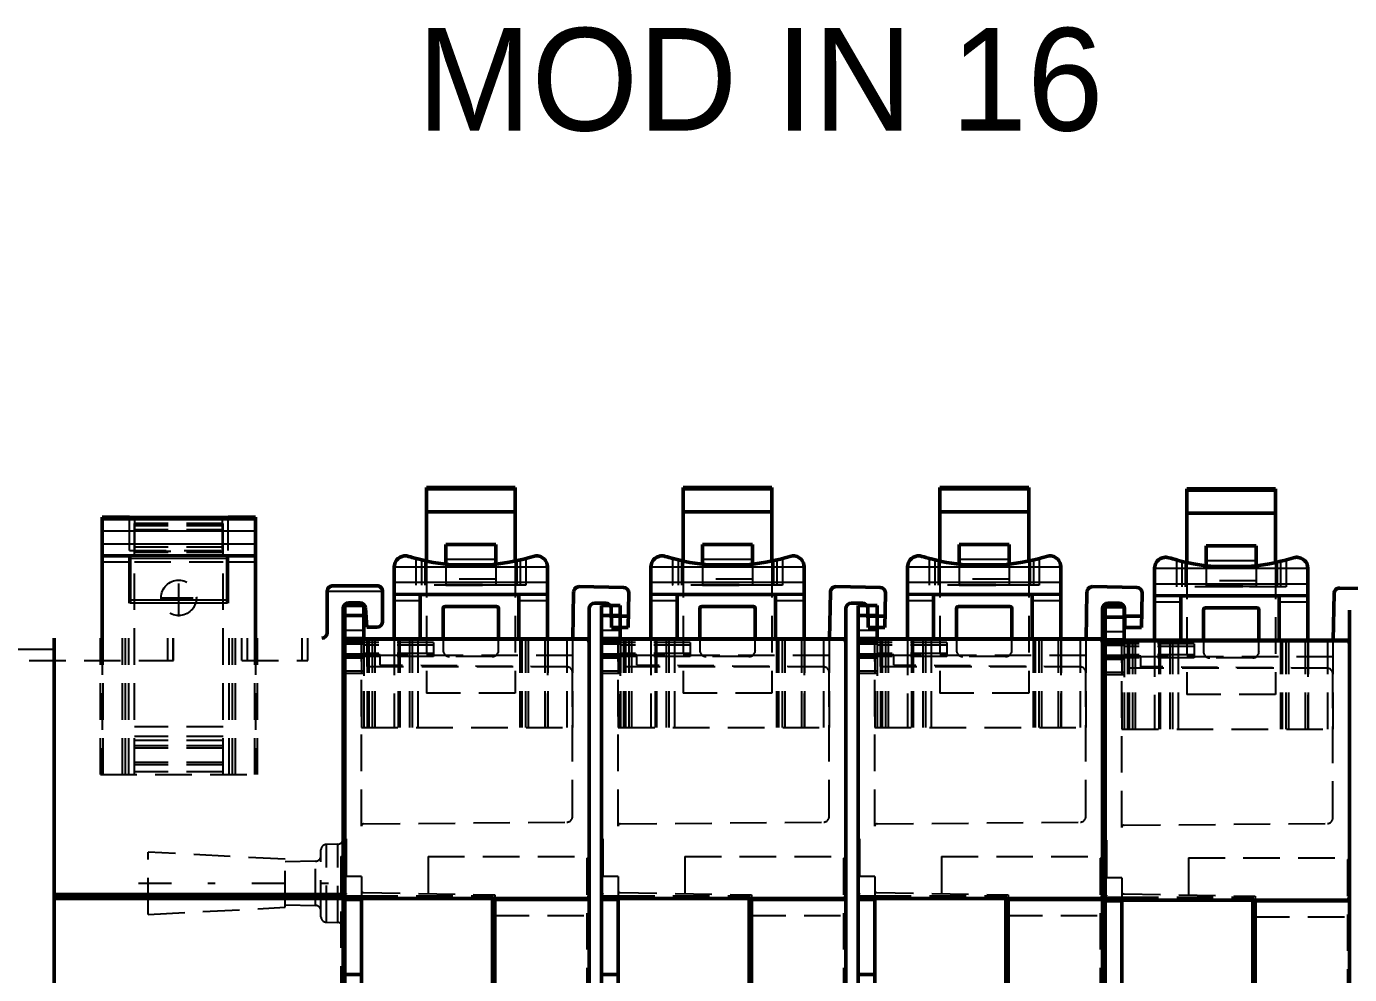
# Model space of a CAD drawing. Extents: x -891 to 6596, y -1 to 298.
# Drawn here: x -342.54 to -324.45, y 179.07 to 192.03 of the extents above; entities that cross this region are included whole.
import ezdxf

# ---------------------------------------------------------------- set-up
doc = ezdxf.new("R2010")
doc.units = 0
doc.header["$MEASUREMENT"] = 0
doc.linetypes.add('Center', pattern=[1.5, 0.45, -0.5, 0.05, -0.5])
doc.linetypes.add('DASHED', pattern=[0.75, 0.5, -0.25])
for name, color, linetype, lineweight in [('AM_0', 7, 'Continuous', 50), ('AM_4', 3, 'Continuous', 25), ('AM_7', 7, 'Center', 25), ('AM_9', 6, 'DASHED', 25)]:
    doc.layers.add(name, color=color, linetype=linetype, lineweight=lineweight)

msp = doc.modelspace()

# ---------------------------------------------------------------- linework, layer by layer
at = {"layer": 'AM_0'}
for p, q in [((-337.069, 185.731), (-337.069, 184.725)), ((-335.855, 185.731), (-337.069, 185.731)), ((-335.855, 185.731), (-335.855, 184.725)), ((-333.561, 185.731), (-333.561, 184.725)), ((-332.346, 185.731), (-333.561, 185.731)), ((-332.346, 185.731), (-332.346, 184.725)), ((-330.052, 185.731), (-330.052, 184.725)), ((-328.837, 185.731), (-330.052, 185.731)), ((-328.837, 185.731), (-328.837, 184.725)), ((-326.676, 185.712), (-326.676, 184.706)), ((-325.461, 185.712), (-326.676, 185.712)), ((-325.461, 185.712), (-325.461, 184.706)), ((-335.855, 185.397), (-337.069, 185.397)), ((-332.346, 185.397), (-333.561, 185.397)), ((-328.837, 185.397), (-330.052, 185.397)), ((-325.461, 185.378), (-326.676, 185.378)), ((-341.503, 185.325), (-341.503, 183.669)), ((-341.129, 185.325), (-341.503, 185.325)), ((-341.129, 185.32), (-341.129, 185.325)), ((-339.857, 185.318), (-341.053, 185.318)), ((-339.407, 185.325), (-339.781, 185.325)), ((-339.781, 185.325), (-339.781, 185.32)), ((-339.407, 185.325), (-339.407, 183.669)), ((-336.803, 184.953), (-336.803, 184.681)), ((-336.121, 184.953), (-336.803, 184.953)), ((-336.121, 184.953), (-336.121, 184.681)), ((-333.294, 184.953), (-333.294, 184.681)), ((-332.613, 184.953), (-333.294, 184.953)), ((-332.613, 184.953), (-332.613, 184.681)), ((-329.786, 184.953), (-329.786, 184.681)), ((-329.104, 184.953), (-329.786, 184.953)), ((-329.104, 184.953), (-329.104, 184.681)), ((-326.409, 184.934), (-326.409, 184.662)), ((-325.727, 184.934), (-326.409, 184.934)), ((-325.727, 184.934), (-325.727, 184.662)), ((-341.123, 184.147), (-341.123, 184.792)), ((-339.787, 184.147), (-339.787, 184.792)), ((-337.51, 184.643), (-337.51, 183.663)), ((-335.414, 184.643), (-335.414, 183.663)), ((-334.001, 184.643), (-334.001, 183.663)), ((-331.906, 184.643), (-331.906, 183.663)), ((-330.493, 184.643), (-330.493, 183.663)), ((-328.397, 184.643), (-328.397, 183.663)), ((-327.116, 184.624), (-327.116, 183.644)), ((-325.02, 184.624), (-325.02, 183.644)), ((-338.425, 184.31), (-338.425, 183.745)), ((-337.745, 184.386), (-338.349, 184.386)), ((-337.669, 184.31), (-337.669, 183.897)), ((-335.057, 184.301), (-335.068, 183.663)), ((-334.377, 184.365), (-334.98, 184.375)), ((-331.548, 184.301), (-331.56, 183.663)), ((-330.869, 184.365), (-331.471, 184.375)), ((-328.04, 184.301), (-328.051, 183.663)), ((-327.36, 184.365), (-327.963, 184.375)), ((-323.983, 184.346), (-324.586, 184.356)), ((-337.927, 184.119), (-338.186, 184.119)), ((-338.186, 184.119), (-338.186, 164.53)), ((-338.132, 184.155), (-337.98, 184.155)), ((-337.927, 184.119), (-337.927, 183.655)), ((-337.153, 184.269), (-337.153, 183.663)), ((-335.807, 184.269), (-337.153, 184.269)), ((-335.807, 184.269), (-335.807, 183.663)), ((-334.769, 184.149), (-334.618, 184.149)), ((-334.419, 184.119), (-334.677, 184.119)), ((-334.677, 184.119), (-334.677, 164.53)), ((-334.419, 184.119), (-334.419, 183.655)), ((-334.311, 183.815), (-334.303, 184.287)), ((-333.644, 184.269), (-333.644, 183.663)), ((-332.298, 184.269), (-333.644, 184.269)), ((-332.298, 184.269), (-332.298, 183.663)), ((-331.26, 184.149), (-331.11, 184.149)), ((-330.91, 184.119), (-331.168, 184.119)), ((-331.168, 184.119), (-331.168, 164.53)), ((-330.91, 184.119), (-330.91, 183.655)), ((-330.802, 183.815), (-330.794, 184.287)), ((-330.136, 184.269), (-330.136, 183.663)), ((-328.789, 184.269), (-330.136, 184.269)), ((-328.789, 184.269), (-328.789, 183.663)), ((-327.752, 184.149), (-327.601, 184.149)), ((-327.294, 183.815), (-327.285, 184.287)), ((-326.759, 184.25), (-326.759, 183.644)), ((-325.413, 184.25), (-326.759, 184.25)), ((-325.413, 184.25), (-325.413, 183.644)), ((-324.663, 184.281), (-324.674, 183.644)), ((-338.208, 174.14), (-338.208, 184.079)), ((-337.927, 183.979), (-338.186, 183.979)), ((-337.904, 184.085), (-337.886, 183.821)), ((-336.842, 184.073), (-336.842, 183.663)), ((-336.113, 184.103), (-336.811, 184.103)), ((-336.082, 183.663), (-336.082, 184.073)), ((-334.845, 184.073), (-334.845, 174.112)), ((-334.419, 183.979), (-334.677, 183.979)), ((-334.542, 184.074), (-334.538, 183.815)), ((-334.308, 183.97), (-334.541, 183.97)), ((-333.333, 184.073), (-333.333, 183.663)), ((-332.604, 184.103), (-333.303, 184.103)), ((-332.574, 183.663), (-332.574, 184.073)), ((-331.336, 184.073), (-331.336, 174.112)), ((-330.91, 183.979), (-331.168, 183.979)), ((-331.034, 184.074), (-331.029, 183.815)), ((-330.8, 183.97), (-331.032, 183.97)), ((-329.824, 184.073), (-329.824, 183.663)), ((-329.096, 184.103), (-329.794, 184.103)), ((-329.065, 183.663), (-329.065, 184.073)), ((-327.828, 184.073), (-327.828, 174.112)), ((-327.534, 184.1), (-327.792, 184.1)), ((-327.792, 184.1), (-327.792, 164.511)), ((-327.534, 183.96), (-327.792, 183.96)), ((-327.534, 184.1), (-327.534, 183.636)), ((-327.525, 184.074), (-327.521, 183.815)), ((-327.291, 183.97), (-327.523, 183.97)), ((-326.448, 184.054), (-326.448, 183.644)), ((-325.719, 184.084), (-326.417, 184.084)), ((-325.689, 183.644), (-325.689, 184.054)), ((-324.451, 184.054), (-324.451, 174.093)), ((-337.886, 183.821), (-337.745, 183.821)), ((-334.311, 183.815), (-334.538, 183.815)), ((-330.802, 183.815), (-331.029, 183.815)), ((-327.294, 183.815), (-327.521, 183.815)), ((-342.156, 183.669), (-342.156, 164.994)), ((-337.927, 183.667), (-338.186, 183.667)), ((-334.883, 183.655), (-338.148, 183.655)), ((-334.845, 183.663), (-337.927, 183.663)), ((-334.419, 183.667), (-334.677, 183.667)), ((-331.374, 183.655), (-334.639, 183.655)), ((-331.336, 183.663), (-334.419, 183.663)), ((-330.91, 183.667), (-331.168, 183.667)), ((-327.866, 183.655), (-331.13, 183.655)), ((-327.828, 183.663), (-330.91, 183.663)), ((-327.534, 183.648), (-327.792, 183.648)), ((-324.489, 183.636), (-327.754, 183.636)), ((-324.451, 183.644), (-327.534, 183.644)), ((-342.156, 180.167), (-338.208, 180.167)), ((-338.208, 180.128), (-342.156, 180.128)), ((-342.156, 180.112), (-338.208, 180.112)), ((-338.168, 180.117), (-338.186, 180.117)), ((-338.148, 180.111), (-334.883, 180.111)), ((-337.958, 165.232), (-337.958, 180.111)), ((-336.166, 165.229), (-336.166, 180.111)), ((-336.136, 180.111), (-336.136, 164.986)), ((-334.845, 180.117), (-334.862, 180.117)), ((-334.66, 180.117), (-334.677, 180.117)), ((-334.639, 180.111), (-331.374, 180.111)), ((-334.449, 165.232), (-334.449, 180.111)), ((-332.657, 165.229), (-332.657, 180.111)), ((-332.627, 180.111), (-332.627, 164.986)), ((-331.336, 180.117), (-331.354, 180.117)), ((-331.151, 180.117), (-331.168, 180.117)), ((-331.13, 180.111), (-327.866, 180.111)), ((-330.941, 165.232), (-330.941, 180.111)), ((-329.149, 165.229), (-329.149, 180.111)), ((-329.118, 180.111), (-329.118, 164.986)), ((-327.828, 180.117), (-327.845, 180.117)), ((-327.774, 180.098), (-327.792, 180.098)), ((-327.754, 180.092), (-324.489, 180.092)), ((-327.564, 165.213), (-327.564, 180.092)), ((-325.772, 165.21), (-325.772, 180.092)), ((-325.742, 180.092), (-325.742, 164.967)), ((-324.451, 180.098), (-324.468, 180.098)), ((-337.958, 179.076), (-338.186, 179.076)), ((-334.449, 179.076), (-334.677, 179.076)), ((-330.941, 179.076), (-331.168, 179.076))]:
    msp.add_line(p, q, dxfattribs=at)
for points in [[(-341.053, 185.318), (-341.06, 185.318), (-341.067, 185.318), (-341.073, 185.318), (-341.079, 185.318), (-341.085, 185.318), (-341.091, 185.318), (-341.097, 185.318), (-341.102, 185.318), (-341.107, 185.318), (-341.112, 185.319), (-341.116, 185.319), (-341.119, 185.319), (-341.122, 185.319), (-341.125, 185.319), (-341.127, 185.319), (-341.128, 185.319), (-341.129, 185.32), (-341.129, 185.32)], [(-339.781, 185.32), (-339.781, 185.32), (-339.782, 185.319), (-339.783, 185.319), (-339.785, 185.319), (-339.788, 185.319), (-339.791, 185.319), (-339.795, 185.319), (-339.799, 185.319), (-339.803, 185.318), (-339.808, 185.318), (-339.813, 185.318), (-339.819, 185.318), (-339.825, 185.318), (-339.831, 185.318), (-339.837, 185.318), (-339.844, 185.318), (-339.85, 185.318), (-339.857, 185.318)], [(-337.51, 184.648), (-337.508, 184.668), (-337.503, 184.688), (-337.496, 184.706), (-337.487, 184.723), (-337.473, 184.743), (-337.455, 184.76), (-337.429, 184.778), (-337.4, 184.789), (-337.38, 184.794), (-337.365, 184.795), (-337.352, 184.795), (-337.336, 184.794), (-337.313, 184.789)], [(-335.611, 184.789), (-335.642, 184.779), (-335.677, 184.769), (-335.74, 184.752), (-335.804, 184.736), (-335.871, 184.721), (-335.939, 184.708), (-336.086, 184.685), (-336.234, 184.669), (-336.383, 184.661), (-336.536, 184.661), (-336.689, 184.669), (-336.841, 184.685), (-336.978, 184.707), (-337.047, 184.72), (-337.114, 184.735), (-337.189, 184.753), (-337.226, 184.763), (-337.262, 184.773), (-337.288, 184.781), (-337.313, 184.789)], [(-335.611, 184.789), (-335.59, 184.793), (-335.575, 184.795), (-335.561, 184.795), (-335.546, 184.794), (-335.527, 184.79), (-335.51, 184.785), (-335.483, 184.77), (-335.457, 184.749), (-335.443, 184.733), (-335.431, 184.713), (-335.424, 184.696), (-335.418, 184.676), (-335.414, 184.648)], [(-334.001, 184.648), (-333.999, 184.668), (-333.994, 184.688), (-333.988, 184.706), (-333.979, 184.723), (-333.964, 184.743), (-333.946, 184.76), (-333.921, 184.778), (-333.891, 184.789), (-333.871, 184.794), (-333.856, 184.795), (-333.843, 184.795), (-333.827, 184.794), (-333.805, 184.789)], [(-332.102, 184.789), (-332.134, 184.779), (-332.168, 184.769), (-332.231, 184.752), (-332.296, 184.736), (-332.363, 184.721), (-332.43, 184.708), (-332.577, 184.685), (-332.725, 184.669), (-332.874, 184.661), (-333.027, 184.661), (-333.18, 184.669), (-333.332, 184.685), (-333.47, 184.707), (-333.538, 184.72), (-333.606, 184.735), (-333.68, 184.753), (-333.717, 184.763), (-333.753, 184.773), (-333.78, 184.781), (-333.805, 184.789)], [(-332.102, 184.789), (-332.082, 184.793), (-332.066, 184.795), (-332.053, 184.795), (-332.037, 184.794), (-332.019, 184.79), (-332.002, 184.785), (-331.974, 184.77), (-331.949, 184.749), (-331.935, 184.733), (-331.923, 184.713), (-331.915, 184.696), (-331.909, 184.676), (-331.906, 184.648)], [(-330.493, 184.648), (-330.491, 184.668), (-330.486, 184.688), (-330.479, 184.706), (-330.47, 184.723), (-330.455, 184.743), (-330.438, 184.76), (-330.412, 184.778), (-330.383, 184.789), (-330.363, 184.794), (-330.348, 184.795), (-330.334, 184.795), (-330.318, 184.794), (-330.296, 184.789)], [(-328.594, 184.789), (-328.625, 184.779), (-328.66, 184.769), (-328.723, 184.752), (-328.787, 184.736), (-328.854, 184.721), (-328.922, 184.708), (-329.069, 184.685), (-329.217, 184.669), (-329.366, 184.661), (-329.519, 184.661), (-329.672, 184.669), (-329.824, 184.685), (-329.961, 184.707), (-330.029, 184.72), (-330.097, 184.735), (-330.172, 184.753), (-330.209, 184.763), (-330.245, 184.773), (-330.271, 184.781), (-330.296, 184.789)], [(-328.594, 184.789), (-328.573, 184.793), (-328.557, 184.795), (-328.544, 184.795), (-328.529, 184.794), (-328.51, 184.79), (-328.493, 184.785), (-328.466, 184.77), (-328.44, 184.749), (-328.426, 184.733), (-328.414, 184.713), (-328.406, 184.696), (-328.401, 184.676), (-328.397, 184.648)], [(-327.116, 184.629), (-327.114, 184.649), (-327.109, 184.669), (-327.102, 184.687), (-327.094, 184.704), (-327.079, 184.724), (-327.061, 184.741), (-327.035, 184.759), (-327.006, 184.77), (-326.986, 184.775), (-326.971, 184.776), (-326.958, 184.776), (-326.942, 184.775), (-326.919, 184.77)], [(-325.217, 184.77), (-325.249, 184.76), (-325.283, 184.75), (-325.346, 184.733), (-325.411, 184.717), (-325.477, 184.702), (-325.545, 184.689), (-325.692, 184.666), (-325.84, 184.65), (-325.989, 184.642), (-326.142, 184.642), (-326.295, 184.65), (-326.447, 184.666), (-326.584, 184.688), (-326.653, 184.701), (-326.72, 184.716), (-326.795, 184.734), (-326.832, 184.744), (-326.868, 184.754), (-326.894, 184.762), (-326.919, 184.77)], [(-325.217, 184.77), (-325.196, 184.774), (-325.181, 184.776), (-325.167, 184.776), (-325.152, 184.775), (-325.134, 184.771), (-325.116, 184.766), (-325.089, 184.751), (-325.063, 184.73), (-325.05, 184.714), (-325.037, 184.694), (-325.03, 184.677), (-325.024, 184.657), (-325.021, 184.629)], [(-338.349, 184.386), (-338.356, 184.386), (-338.362, 184.385), (-338.369, 184.384), (-338.375, 184.382), (-338.381, 184.379), (-338.387, 184.376), (-338.393, 184.372), (-338.398, 184.368), (-338.403, 184.364), (-338.407, 184.359), (-338.411, 184.354), (-338.415, 184.348), (-338.418, 184.342), (-338.42, 184.336), (-338.422, 184.33), (-338.424, 184.323), (-338.425, 184.317), (-338.425, 184.31)], [(-337.669, 184.31), (-337.669, 184.317), (-337.67, 184.323), (-337.671, 184.33), (-337.673, 184.336), (-337.676, 184.342), (-337.679, 184.348), (-337.682, 184.354), (-337.686, 184.359), (-337.691, 184.364), (-337.696, 184.368), (-337.701, 184.372), (-337.707, 184.376), (-337.713, 184.379), (-337.719, 184.382), (-337.725, 184.384), (-337.731, 184.385), (-337.738, 184.386), (-337.745, 184.386)], [(-336.811, 184.103), (-336.814, 184.103), (-336.817, 184.103), (-336.819, 184.102), (-336.822, 184.101), (-336.824, 184.1), (-336.827, 184.099), (-336.829, 184.098), (-336.831, 184.096), (-336.833, 184.094), (-336.835, 184.092), (-336.836, 184.09), (-336.838, 184.088), (-336.839, 184.086), (-336.84, 184.083), (-336.841, 184.081), (-336.841, 184.078), (-336.842, 184.075), (-336.842, 184.073)], [(-336.082, 184.073), (-336.083, 184.075), (-336.083, 184.078), (-336.084, 184.081), (-336.084, 184.083), (-336.085, 184.086), (-336.087, 184.088), (-336.088, 184.09), (-336.09, 184.092), (-336.091, 184.094), (-336.093, 184.096), (-336.095, 184.098), (-336.098, 184.099), (-336.1, 184.1), (-336.102, 184.101), (-336.105, 184.102), (-336.108, 184.103), (-336.11, 184.103), (-336.113, 184.103)], [(-333.303, 184.103), (-333.305, 184.103), (-333.308, 184.103), (-333.311, 184.102), (-333.313, 184.101), (-333.316, 184.1), (-333.318, 184.099), (-333.32, 184.098), (-333.322, 184.096), (-333.324, 184.094), (-333.326, 184.092), (-333.328, 184.09), (-333.329, 184.088), (-333.33, 184.086), (-333.331, 184.083), (-333.332, 184.081), (-333.333, 184.078), (-333.333, 184.075), (-333.333, 184.073)], [(-332.574, 184.073), (-332.574, 184.075), (-332.574, 184.078), (-332.575, 184.081), (-332.576, 184.083), (-332.577, 184.086), (-332.578, 184.088), (-332.579, 184.09), (-332.581, 184.092), (-332.583, 184.094), (-332.585, 184.096), (-332.587, 184.098), (-332.589, 184.099), (-332.591, 184.1), (-332.594, 184.101), (-332.596, 184.102), (-332.599, 184.103), (-332.602, 184.103), (-332.604, 184.103)], [(-329.794, 184.103), (-329.797, 184.103), (-329.799, 184.103), (-329.802, 184.102), (-329.805, 184.101), (-329.807, 184.1), (-329.809, 184.099), (-329.812, 184.098), (-329.814, 184.096), (-329.816, 184.094), (-329.817, 184.092), (-329.819, 184.09), (-329.82, 184.088), (-329.822, 184.086), (-329.823, 184.083), (-329.823, 184.081), (-329.824, 184.078), (-329.824, 184.075), (-329.824, 184.073)], [(-329.065, 184.073), (-329.065, 184.075), (-329.066, 184.078), (-329.066, 184.081), (-329.067, 184.083), (-329.068, 184.086), (-329.069, 184.088), (-329.071, 184.09), (-329.072, 184.092), (-329.074, 184.094), (-329.076, 184.096), (-329.078, 184.098), (-329.08, 184.099), (-329.083, 184.1), (-329.085, 184.101), (-329.088, 184.102), (-329.09, 184.103), (-329.093, 184.103), (-329.096, 184.103)], [(-326.417, 184.084), (-326.42, 184.084), (-326.423, 184.084), (-326.425, 184.083), (-326.428, 184.082), (-326.43, 184.081), (-326.433, 184.08), (-326.435, 184.079), (-326.437, 184.077), (-326.439, 184.075), (-326.441, 184.073), (-326.442, 184.071), (-326.444, 184.069), (-326.445, 184.067), (-326.446, 184.064), (-326.447, 184.062), (-326.447, 184.059), (-326.448, 184.056), (-326.448, 184.054)], [(-325.689, 184.054), (-325.689, 184.056), (-325.689, 184.059), (-325.69, 184.062), (-325.69, 184.064), (-325.691, 184.067), (-325.693, 184.069), (-325.694, 184.071), (-325.696, 184.073), (-325.697, 184.075), (-325.699, 184.077), (-325.702, 184.079), (-325.704, 184.08), (-325.706, 184.081), (-325.709, 184.082), (-325.711, 184.083), (-325.714, 184.084), (-325.716, 184.084), (-325.719, 184.084)]]:
    msp.add_lwpolyline(points, dxfattribs=at)
for centre, radius, start, end in [((-337.358, 184.643), 0.152, 178.2041, 180), ((-335.566, 184.643), 0.152, 0, 1.7959), ((-333.849, 184.643), 0.152, 178.2041, 180), ((-332.058, 184.643), 0.152, 0, 1.7959), ((-330.341, 184.643), 0.152, 178.2041, 180), ((-328.549, 184.643), 0.152, 0, 1.7959), ((-326.964, 184.624), 0.152, 178.2041, 180), ((-325.172, 184.624), 0.152, 0, 1.7959), ((-334.981, 184.299), 0.0759, 89, 179), ((-334.378, 184.289), 0.0759, 359, 89), ((-331.472, 184.299), 0.0759, 89, 179), ((-330.87, 184.289), 0.0759, 359, 89), ((-327.964, 184.299), 0.0759, 89, 179), ((-327.361, 184.289), 0.0759, 359, 89), ((-324.587, 184.28), 0.0759, 89, 179), ((-338.132, 184.079), 0.0759, 90, 180), ((-337.98, 184.079), 0.0759, 4, 90), ((-334.769, 184.073), 0.0759, 90, 180), ((-334.618, 184.073), 0.0759, 1, 90), ((-331.26, 184.073), 0.0759, 90, 180), ((-331.11, 184.073), 0.0759, 1, 90), ((-327.752, 184.073), 0.0759, 90, 180), ((-327.601, 184.073), 0.0759, 1, 90), ((-337.745, 183.897), 0.0759, 270, 360), ((-338.501, 183.745), 0.0759, 270, 360), ((-338.148, 183.617), 0.038, 90, 180), ((-334.883, 183.617), 0.038, 0, 90), ((-334.639, 183.617), 0.038, 90, 180), ((-331.374, 183.617), 0.038, 0, 90), ((-331.13, 183.617), 0.038, 90, 180), ((-327.866, 183.617), 0.038, 0, 90), ((-327.754, 183.598), 0.038, 90, 180), ((-324.489, 183.598), 0.038, 0, 90), ((-338.148, 180.149), 0.038, 180, 270), ((-334.883, 180.149), 0.038, 270, 0), ((-334.639, 180.149), 0.038, 180, 270), ((-331.374, 180.149), 0.038, 270, 0), ((-331.13, 180.149), 0.038, 180, 270), ((-327.866, 180.149), 0.038, 270, 0), ((-327.754, 180.13), 0.038, 180, 270), ((-324.489, 180.13), 0.038, 270, 0)]:
    msp.add_arc(centre, radius, start, end, dxfattribs=at)
at = {"layer": 'AM_4'}
for p, q in [((-335.855, 185.718), (-337.069, 185.718)), ((-335.855, 185.697), (-337.069, 185.697)), ((-332.346, 185.718), (-333.561, 185.718)), ((-332.346, 185.697), (-333.561, 185.697)), ((-328.837, 185.718), (-330.052, 185.718)), ((-328.837, 185.697), (-330.052, 185.697)), ((-325.461, 185.699), (-326.676, 185.699)), ((-325.461, 185.678), (-326.676, 185.678)), ((-339.407, 185.286), (-341.503, 185.286)), ((-339.407, 185.134), (-341.503, 185.134)), ((-339.407, 184.956), (-341.503, 184.956)), ((-339.407, 184.804), (-341.503, 184.804)), ((-341.123, 184.784), (-341.503, 184.784)), ((-341.123, 184.708), (-341.503, 184.708)), ((-339.787, 184.792), (-341.123, 184.792)), ((-339.787, 184.761), (-341.123, 184.761)), ((-339.407, 184.784), (-339.787, 184.784)), ((-339.407, 184.708), (-339.787, 184.708)), ((-336.121, 184.748), (-336.803, 184.748)), ((-336.138, 184.68), (-336.786, 184.68)), ((-332.613, 184.748), (-333.294, 184.748)), ((-332.629, 184.68), (-333.278, 184.68)), ((-329.104, 184.748), (-329.786, 184.748)), ((-329.12, 184.68), (-329.769, 184.68)), ((-325.727, 184.729), (-326.409, 184.729)), ((-325.744, 184.661), (-326.392, 184.661)), ((-337.51, 184.648), (-335.414, 184.648)), ((-334.001, 184.648), (-331.906, 184.648)), ((-330.493, 184.648), (-328.397, 184.648)), ((-327.116, 184.629), (-325.021, 184.629)), ((-337.669, 184.31), (-338.425, 184.31)), ((-337.51, 184.434), (-335.414, 184.434)), ((-334.001, 184.434), (-331.906, 184.434)), ((-330.493, 184.434), (-328.397, 184.434)), ((-327.116, 184.415), (-325.02, 184.415)), ((-339.787, 184.192), (-341.123, 184.192)), ((-339.787, 184.147), (-341.123, 184.147)), ((-337.51, 184.282), (-335.414, 184.282)), ((-337.51, 184.262), (-337.153, 184.262)), ((-337.51, 184.186), (-337.153, 184.186)), ((-335.807, 184.262), (-335.414, 184.262)), ((-335.807, 184.186), (-335.414, 184.186)), ((-334.001, 184.282), (-331.906, 184.282)), ((-334.001, 184.262), (-333.644, 184.262)), ((-334.001, 184.186), (-333.644, 184.186)), ((-332.298, 184.262), (-331.906, 184.262)), ((-332.298, 184.186), (-331.906, 184.186)), ((-330.493, 184.282), (-328.397, 184.282)), ((-330.493, 184.262), (-330.136, 184.262)), ((-330.493, 184.186), (-330.136, 184.186)), ((-328.789, 184.262), (-328.397, 184.262)), ((-328.789, 184.186), (-328.397, 184.186)), ((-327.116, 184.263), (-325.02, 184.263)), ((-327.116, 184.243), (-326.759, 184.243)), ((-327.116, 184.167), (-326.759, 184.167)), ((-325.413, 184.243), (-325.02, 184.243)), ((-325.413, 184.167), (-325.02, 184.167)), ((-342.156, 183.518), (-353.104, 183.518)), ((-337.958, 180.087), (-338.186, 180.087)), ((-334.845, 180.087), (-336.136, 180.087)), ((-334.449, 180.087), (-334.677, 180.087)), ((-331.336, 180.087), (-332.627, 180.087)), ((-330.941, 180.087), (-331.168, 180.087)), ((-327.828, 180.087), (-329.118, 180.087)), ((-327.564, 180.068), (-327.792, 180.068)), ((-324.451, 180.068), (-325.742, 180.068))]:
    msp.add_line(p, q, dxfattribs=at)
at = {"layer": 'AM_7'}
for p, q in [((-340.455, 183.969), (-340.455, 184.476)), ((-340.709, 184.222), (-340.202, 184.222)), ((-338.186, 180.55), (-338.165, 180.55)), ((-334.678, 180.55), (-334.657, 180.55)), ((-331.169, 180.55), (-331.148, 180.55)), ((-327.793, 180.531), (-327.771, 180.531)), ((-341.006, 180.32), (-338.075, 180.32))]:
    msp.add_line(p, q, dxfattribs=at)
at = {"layer": 'AM_9'}
for p, q in [((-341.129, 184.869), (-341.129, 185.32)), ((-339.848, 185.238), (-341.062, 185.238)), ((-341.062, 181.806), (-341.062, 185.238)), ((-339.848, 185.219), (-341.062, 185.219)), ((-339.848, 185.213), (-341.062, 185.213)), ((-339.848, 185.206), (-341.062, 185.206)), ((-341.053, 184.869), (-341.053, 185.318)), ((-339.857, 184.869), (-339.857, 185.318)), ((-339.848, 181.806), (-339.848, 185.238)), ((-339.781, 184.869), (-339.781, 185.32)), ((-339.848, 185.15), (-341.062, 185.15)), ((-341.129, 184.869), (-339.781, 184.869)), ((-339.848, 184.913), (-341.062, 184.913)), ((-341.062, 184.86), (-339.848, 184.86)), ((-339.848, 184.841), (-341.062, 184.841)), ((-341.062, 184.716), (-339.848, 184.716)), ((-337.212, 184.759), (-337.212, 184.393)), ((-337.136, 184.74), (-337.136, 184.393)), ((-337.091, 184.73), (-337.091, 184.393)), ((-337.069, 184.725), (-337.069, 182.919)), ((-336.803, 184.681), (-336.803, 184.395)), ((-336.786, 184.68), (-336.794, 184.68)), ((-336.13, 184.68), (-336.138, 184.68)), ((-336.121, 184.681), (-336.121, 184.395)), ((-335.855, 184.725), (-335.855, 182.919)), ((-335.833, 184.73), (-335.833, 184.393)), ((-335.788, 184.74), (-335.788, 184.393)), ((-335.712, 184.759), (-335.712, 184.393)), ((-333.704, 184.759), (-333.704, 184.393)), ((-333.628, 184.74), (-333.628, 184.393)), ((-333.582, 184.73), (-333.582, 184.393)), ((-333.561, 184.725), (-333.561, 182.919)), ((-333.294, 184.681), (-333.294, 184.395)), ((-333.278, 184.68), (-333.286, 184.68)), ((-332.621, 184.68), (-332.629, 184.68)), ((-332.613, 184.681), (-332.613, 184.395)), ((-332.346, 184.725), (-332.346, 182.919)), ((-332.325, 184.73), (-332.325, 184.393)), ((-332.279, 184.74), (-332.279, 184.393)), ((-332.203, 184.759), (-332.203, 184.393)), ((-330.195, 184.759), (-330.195, 184.393)), ((-330.119, 184.74), (-330.119, 184.393)), ((-330.074, 184.73), (-330.074, 184.393)), ((-330.052, 184.725), (-330.052, 182.919)), ((-329.786, 184.681), (-329.786, 184.395)), ((-329.769, 184.68), (-329.777, 184.68)), ((-329.113, 184.68), (-329.12, 184.68)), ((-329.104, 184.681), (-329.104, 184.395)), ((-328.837, 184.725), (-328.837, 182.919)), ((-328.816, 184.73), (-328.816, 184.393)), ((-328.771, 184.74), (-328.771, 184.393)), ((-328.695, 184.759), (-328.695, 184.393)), ((-326.818, 184.74), (-326.818, 184.374)), ((-326.742, 184.721), (-326.742, 184.374)), ((-326.697, 184.711), (-326.697, 184.374)), ((-326.676, 184.706), (-326.676, 182.9)), ((-326.409, 184.662), (-326.409, 184.376)), ((-326.392, 184.661), (-326.401, 184.661)), ((-325.736, 184.661), (-325.744, 184.661)), ((-325.727, 184.662), (-325.727, 184.376)), ((-325.461, 184.706), (-325.461, 182.9)), ((-325.44, 184.711), (-325.44, 184.374)), ((-325.394, 184.721), (-325.394, 184.374)), ((-325.318, 184.74), (-325.318, 184.374)), ((-336.121, 184.475), (-336.803, 184.475)), ((-332.613, 184.475), (-333.294, 184.475)), ((-329.104, 184.475), (-329.786, 184.475)), ((-335.712, 184.393), (-337.212, 184.393)), ((-336.803, 184.406), (-336.121, 184.406)), ((-336.121, 184.397), (-336.803, 184.397)), ((-336.803, 184.395), (-336.121, 184.395)), ((-332.203, 184.393), (-333.704, 184.393)), ((-333.294, 184.406), (-332.613, 184.406)), ((-332.613, 184.397), (-333.294, 184.397)), ((-333.294, 184.395), (-332.613, 184.395)), ((-328.695, 184.393), (-330.195, 184.393)), ((-329.786, 184.406), (-329.104, 184.406)), ((-329.104, 184.397), (-329.786, 184.397)), ((-329.786, 184.395), (-329.104, 184.395)), ((-325.318, 184.374), (-326.818, 184.374)), ((-325.727, 184.456), (-326.409, 184.456)), ((-326.409, 184.387), (-325.727, 184.387)), ((-325.727, 184.378), (-326.409, 184.378)), ((-326.409, 184.376), (-325.727, 184.376)), ((-337.927, 183.969), (-338.186, 183.969)), ((-334.419, 183.969), (-334.677, 183.969)), ((-330.91, 183.969), (-331.168, 183.969)), ((-327.534, 183.95), (-327.792, 183.95)), ((-337.927, 183.777), (-338.186, 183.777)), ((-334.419, 183.777), (-334.677, 183.777)), ((-330.91, 183.777), (-331.168, 183.777)), ((-327.534, 183.758), (-327.792, 183.758)), ((-341.526, 181.806), (-341.526, 183.669)), ((-341.503, 183.669), (-341.503, 181.806)), ((-341.488, 181.806), (-341.488, 183.669)), ((-341.222, 181.806), (-341.222, 183.669)), ((-341.184, 181.806), (-341.184, 183.669)), ((-341.138, 181.806), (-341.138, 183.669)), ((-340.605, 183.366), (-340.605, 183.669)), ((-340.602, 183.366), (-340.602, 183.669)), ((-340.529, 183.366), (-340.529, 183.669)), ((-340.526, 183.366), (-340.526, 183.669)), ((-339.764, 181.806), (-339.764, 183.669)), ((-339.719, 181.806), (-339.719, 183.669)), ((-339.681, 181.806), (-339.681, 183.669)), ((-339.591, 183.366), (-339.591, 183.669)), ((-339.515, 183.366), (-339.515, 183.669)), ((-339.415, 181.806), (-339.415, 183.669)), ((-339.407, 183.669), (-339.407, 181.806)), ((-339.377, 181.806), (-339.377, 183.669)), ((-338.767, 183.366), (-338.767, 183.669)), ((-338.691, 183.366), (-338.691, 183.669)), ((-337.927, 183.663), (-338.186, 183.663)), ((-337.927, 183.624), (-338.186, 183.624)), ((-336.971, 183.612), (-338.186, 183.612)), ((-338.186, 183.61), (-337.947, 183.61)), ((-337.927, 183.59), (-338.186, 183.59)), ((-337.958, 181.102), (-337.958, 183.663)), ((-336.971, 183.574), (-337.928, 183.574)), ((-337.928, 183.574), (-337.928, 183.46)), ((-337.927, 183.655), (-337.927, 182.448)), ((-337.92, 182.448), (-337.92, 183.663)), ((-337.882, 183.663), (-337.882, 183.283)), ((-337.877, 182.448), (-337.877, 183.663)), ((-337.851, 182.448), (-337.851, 183.663)), ((-337.806, 182.448), (-337.806, 183.663)), ((-337.769, 182.448), (-337.769, 183.663)), ((-337.51, 183.663), (-337.51, 182.448)), ((-337.449, 182.448), (-337.449, 183.663)), ((-337.429, 182.448), (-337.429, 183.663)), ((-337.297, 182.448), (-337.297, 183.663)), ((-337.297, 182.448), (-337.297, 183.663)), ((-337.259, 182.448), (-337.259, 183.663)), ((-337.183, 182.448), (-337.183, 183.663)), ((-337.153, 183.663), (-337.153, 183.648)), ((-336.842, 183.648), (-337.153, 183.648)), ((-336.971, 183.612), (-336.971, 183.422)), ((-336.842, 183.663), (-336.842, 183.506)), ((-336.082, 183.506), (-336.082, 183.663)), ((-335.807, 183.648), (-336.082, 183.648)), ((-335.807, 183.663), (-335.807, 183.648)), ((-335.786, 182.448), (-335.786, 183.663)), ((-335.76, 182.448), (-335.76, 183.663)), ((-335.71, 182.448), (-335.71, 183.663)), ((-335.672, 182.448), (-335.672, 183.663)), ((-335.445, 182.448), (-335.445, 183.663)), ((-335.414, 183.663), (-335.414, 182.448)), ((-335.407, 182.448), (-335.407, 183.663)), ((-335.144, 182.448), (-335.144, 183.663)), ((-335.068, 182.448), (-335.068, 183.663)), ((-334.419, 183.663), (-334.677, 183.663)), ((-334.419, 183.624), (-334.677, 183.624)), ((-333.462, 183.612), (-334.677, 183.612)), ((-334.677, 183.61), (-334.438, 183.61)), ((-334.419, 183.59), (-334.677, 183.59)), ((-334.449, 181.102), (-334.449, 183.663)), ((-334.419, 183.655), (-334.419, 182.448)), ((-333.462, 183.574), (-334.419, 183.574)), ((-334.419, 183.574), (-334.419, 183.46)), ((-334.412, 182.448), (-334.412, 183.663)), ((-334.373, 183.663), (-334.373, 183.283)), ((-334.369, 182.448), (-334.369, 183.663)), ((-334.343, 182.448), (-334.343, 183.663)), ((-334.297, 182.448), (-334.297, 183.663)), ((-334.26, 182.448), (-334.26, 183.663)), ((-334.001, 183.663), (-334.001, 182.448)), ((-333.94, 182.448), (-333.94, 183.663)), ((-333.921, 182.448), (-333.921, 183.663)), ((-333.789, 182.448), (-333.789, 183.663)), ((-333.788, 182.448), (-333.788, 183.663)), ((-333.751, 182.448), (-333.751, 183.663)), ((-333.675, 182.448), (-333.675, 183.663)), ((-333.644, 183.663), (-333.644, 183.648)), ((-333.333, 183.648), (-333.644, 183.648)), ((-333.462, 183.612), (-333.462, 183.422)), ((-333.333, 183.663), (-333.333, 183.506)), ((-332.574, 183.506), (-332.574, 183.663)), ((-332.298, 183.648), (-332.574, 183.648)), ((-332.298, 183.663), (-332.298, 183.648)), ((-332.278, 182.448), (-332.278, 183.663)), ((-332.251, 182.448), (-332.251, 183.663)), ((-332.202, 182.448), (-332.202, 183.663)), ((-332.164, 182.448), (-332.164, 183.663)), ((-331.936, 182.448), (-331.936, 183.663)), ((-331.906, 183.663), (-331.906, 182.448)), ((-331.898, 182.448), (-331.898, 183.663)), ((-331.635, 182.448), (-331.635, 183.663)), ((-331.56, 182.448), (-331.56, 183.663)), ((-330.91, 183.663), (-331.168, 183.663)), ((-330.91, 183.624), (-331.168, 183.624)), ((-329.954, 183.612), (-331.168, 183.612)), ((-331.168, 183.61), (-330.93, 183.61)), ((-330.91, 183.59), (-331.168, 183.59)), ((-330.941, 181.102), (-330.941, 183.663)), ((-330.91, 183.655), (-330.91, 182.448)), ((-329.954, 183.574), (-330.91, 183.574)), ((-330.91, 183.574), (-330.91, 183.46)), ((-330.903, 182.448), (-330.903, 183.663)), ((-330.865, 183.663), (-330.865, 183.283)), ((-330.86, 182.448), (-330.86, 183.663)), ((-330.834, 182.448), (-330.834, 183.663)), ((-330.789, 182.448), (-330.789, 183.663)), ((-330.751, 182.448), (-330.751, 183.663)), ((-330.493, 183.663), (-330.493, 182.448)), ((-330.432, 182.448), (-330.432, 183.663)), ((-330.412, 182.448), (-330.412, 183.663)), ((-330.28, 182.448), (-330.28, 183.663)), ((-330.279, 182.448), (-330.279, 183.663)), ((-330.242, 182.448), (-330.242, 183.663)), ((-330.166, 182.448), (-330.166, 183.663)), ((-330.136, 183.663), (-330.136, 183.648)), ((-329.824, 183.648), (-330.136, 183.648)), ((-329.954, 183.612), (-329.954, 183.422)), ((-329.824, 183.663), (-329.824, 183.506)), ((-329.065, 183.506), (-329.065, 183.663)), ((-328.789, 183.648), (-329.065, 183.648)), ((-328.789, 183.663), (-328.789, 183.648)), ((-328.769, 182.448), (-328.769, 183.663)), ((-328.742, 182.448), (-328.742, 183.663)), ((-328.693, 182.448), (-328.693, 183.663)), ((-328.655, 182.448), (-328.655, 183.663)), ((-328.428, 182.448), (-328.428, 183.663)), ((-328.397, 183.663), (-328.397, 182.448)), ((-328.39, 182.448), (-328.39, 183.663)), ((-328.127, 182.448), (-328.127, 183.663)), ((-328.051, 182.448), (-328.051, 183.663)), ((-327.534, 183.644), (-327.792, 183.644)), ((-327.534, 183.605), (-327.792, 183.605)), ((-326.577, 183.593), (-327.792, 183.593)), ((-327.792, 183.591), (-327.553, 183.591)), ((-327.534, 183.571), (-327.792, 183.571)), ((-327.564, 181.083), (-327.564, 183.644)), ((-327.534, 183.636), (-327.534, 182.429)), ((-327.527, 182.429), (-327.527, 183.644)), ((-327.488, 183.644), (-327.488, 183.264)), ((-327.483, 182.429), (-327.483, 183.644)), ((-327.458, 182.429), (-327.458, 183.644)), ((-327.412, 182.429), (-327.412, 183.644)), ((-327.375, 182.429), (-327.375, 183.644)), ((-327.116, 183.644), (-327.116, 182.429)), ((-327.055, 182.429), (-327.055, 183.644)), ((-327.035, 182.429), (-327.035, 183.644)), ((-326.903, 182.429), (-326.903, 183.644)), ((-326.903, 182.429), (-326.903, 183.644)), ((-326.865, 182.429), (-326.865, 183.644)), ((-326.789, 182.429), (-326.789, 183.644)), ((-326.759, 183.644), (-326.759, 183.629)), ((-326.448, 183.629), (-326.759, 183.629)), ((-326.577, 183.593), (-326.577, 183.403)), ((-326.448, 183.644), (-326.448, 183.487)), ((-325.689, 183.487), (-325.689, 183.644)), ((-325.413, 183.629), (-325.689, 183.629)), ((-325.413, 183.644), (-325.413, 183.629)), ((-325.392, 182.429), (-325.392, 183.644)), ((-325.366, 182.429), (-325.366, 183.644)), ((-325.317, 182.429), (-325.317, 183.644)), ((-325.279, 182.429), (-325.279, 183.644)), ((-325.051, 182.429), (-325.051, 183.644)), ((-325.02, 183.644), (-325.02, 182.429)), ((-325.013, 182.429), (-325.013, 183.644)), ((-324.75, 182.429), (-324.75, 183.644)), ((-324.674, 182.429), (-324.674, 183.644)), ((-338.186, 183.453), (-338.142, 183.452)), ((-337.927, 183.452), (-338.186, 183.452)), ((-337.927, 183.444), (-338.186, 183.444)), ((-336.971, 183.422), (-338.186, 183.422)), ((-338.186, 183.421), (-337.958, 183.417)), ((-337.927, 183.397), (-338.186, 183.397)), ((-337.953, 182.448), (-337.953, 183.422)), ((-336.971, 183.46), (-337.928, 183.46)), ((-337.7, 183.445), (-337.927, 183.449)), ((-335.068, 183.435), (-337.882, 183.435)), ((-337.7, 183.3), (-337.7, 183.445)), ((-336.169, 183.42), (-336.755, 183.42)), ((-334.677, 183.453), (-334.633, 183.452)), ((-334.419, 183.452), (-334.677, 183.452)), ((-334.419, 183.444), (-334.677, 183.444)), ((-333.462, 183.422), (-334.677, 183.422)), ((-334.677, 183.421), (-334.449, 183.417)), ((-334.419, 183.397), (-334.677, 183.397)), ((-334.445, 182.448), (-334.445, 183.422)), ((-333.462, 183.46), (-334.419, 183.46)), ((-334.191, 183.445), (-334.419, 183.449)), ((-331.56, 183.435), (-334.373, 183.435)), ((-334.191, 183.3), (-334.191, 183.445)), ((-332.66, 183.42), (-333.247, 183.42)), ((-331.168, 183.453), (-331.125, 183.452)), ((-330.91, 183.452), (-331.168, 183.452)), ((-330.91, 183.444), (-331.168, 183.444)), ((-329.954, 183.422), (-331.168, 183.422)), ((-331.168, 183.421), (-330.941, 183.417)), ((-330.91, 183.397), (-331.168, 183.397)), ((-330.936, 182.448), (-330.936, 183.422)), ((-329.954, 183.46), (-330.91, 183.46)), ((-330.682, 183.445), (-330.91, 183.449)), ((-328.051, 183.435), (-330.865, 183.435)), ((-330.682, 183.3), (-330.682, 183.445)), ((-329.152, 183.42), (-329.738, 183.42)), ((-327.792, 183.434), (-327.748, 183.433)), ((-327.534, 183.433), (-327.792, 183.433)), ((-327.534, 183.425), (-327.792, 183.425)), ((-326.577, 183.403), (-327.792, 183.403)), ((-327.792, 183.402), (-327.564, 183.398)), ((-327.559, 182.429), (-327.559, 183.403)), ((-326.577, 183.555), (-327.534, 183.555)), ((-327.534, 183.555), (-327.534, 183.441)), ((-326.577, 183.441), (-327.534, 183.441)), ((-327.306, 183.426), (-327.534, 183.43)), ((-324.674, 183.416), (-327.488, 183.416)), ((-327.306, 183.281), (-327.306, 183.426)), ((-325.775, 183.401), (-326.361, 183.401)), ((-350.75, 183.366), (-340.526, 183.366)), ((-339.591, 183.366), (-338.691, 183.366)), ((-338.186, 183.225), (-337.927, 183.225)), ((-337.882, 183.283), (-335.068, 183.283)), ((-335.148, 183.278), (-337.7, 183.3)), ((-334.677, 183.225), (-334.419, 183.225)), ((-334.373, 183.283), (-331.56, 183.283)), ((-331.639, 183.278), (-334.191, 183.3)), ((-331.168, 183.225), (-330.91, 183.225)), ((-330.865, 183.283), (-328.051, 183.283)), ((-328.131, 183.278), (-330.682, 183.3)), ((-327.534, 183.378), (-327.792, 183.378)), ((-327.488, 183.264), (-324.674, 183.264)), ((-324.754, 183.259), (-327.306, 183.281)), ((-338.186, 183.193), (-337.927, 183.193)), ((-335.073, 181.233), (-335.073, 183.202)), ((-334.677, 183.193), (-334.419, 183.193)), ((-331.564, 181.233), (-331.564, 183.202)), ((-331.168, 183.193), (-330.91, 183.193)), ((-328.055, 181.233), (-328.055, 183.202)), ((-327.792, 183.206), (-327.534, 183.206)), ((-327.792, 183.174), (-327.534, 183.174)), ((-324.679, 181.214), (-324.679, 183.183)), ((-335.855, 182.919), (-337.069, 182.919)), ((-332.346, 182.919), (-333.561, 182.919)), ((-328.837, 182.919), (-330.052, 182.919)), ((-325.461, 182.9), (-326.676, 182.9)), ((-339.848, 182.459), (-341.062, 182.459)), ((-339.848, 182.328), (-341.062, 182.328)), ((-337.958, 182.448), (-335.068, 182.448)), ((-334.449, 182.448), (-331.56, 182.448)), ((-330.941, 182.448), (-328.051, 182.448)), ((-327.564, 182.429), (-324.674, 182.429)), ((-339.848, 182.27), (-341.062, 182.27)), ((-339.848, 182.2), (-341.062, 182.2)), ((-339.848, 182.168), (-341.062, 182.168)), ((-339.848, 181.97), (-341.062, 181.97)), ((-341.526, 181.806), (-339.377, 181.806)), ((-339.848, 181.938), (-341.062, 181.938)), ((-339.848, 181.845), (-341.062, 181.845)), ((-337.928, 181.132), (-335.148, 181.157)), ((-334.419, 181.132), (-331.639, 181.157)), ((-330.91, 181.132), (-328.131, 181.157)), ((-327.534, 181.113), (-324.754, 181.138)), ((-338.166, 180.93), (-338.186, 180.93)), ((-338.166, 180.93), (-338.166, 180.17)), ((-334.658, 180.93), (-334.677, 180.93)), ((-334.658, 180.93), (-334.658, 180.17)), ((-331.149, 180.93), (-331.168, 180.93)), ((-331.149, 180.93), (-331.149, 180.17)), ((-327.772, 180.91), (-327.792, 180.91)), ((-327.772, 180.91), (-327.772, 180.151)), ((-340.873, 179.894), (-340.873, 180.746)), ((-339.002, 180.648), (-340.873, 180.746)), ((-338.511, 179.864), (-338.511, 180.776)), ((-338.282, 180.854), (-338.437, 180.852)), ((-338.437, 179.788), (-338.437, 180.852)), ((-338.282, 179.785), (-338.282, 180.854)), ((-338.238, 180.687), (-338.238, 175.866)), ((-338.238, 180.687), (-338.208, 180.687)), ((-337.047, 180.687), (-337.047, 180.149)), ((-337.047, 180.687), (-334.845, 180.687)), ((-333.538, 180.687), (-333.538, 180.149)), ((-333.538, 180.687), (-331.336, 180.687)), ((-330.029, 180.687), (-330.029, 180.149)), ((-330.029, 180.687), (-327.828, 180.687)), ((-339.002, 179.992), (-339.002, 180.648)), ((-338.586, 180.622), (-339.002, 180.615)), ((-338.586, 180.017), (-338.586, 180.622)), ((-334.875, 180.664), (-334.845, 180.664)), ((-334.875, 180.664), (-334.875, 175.843)), ((-331.367, 180.664), (-331.336, 180.664)), ((-331.367, 180.664), (-331.367, 175.843)), ((-327.858, 180.664), (-327.828, 180.664)), ((-327.858, 180.664), (-327.858, 175.843)), ((-326.653, 180.668), (-326.653, 180.13)), ((-326.653, 180.668), (-324.451, 180.668)), ((-324.481, 180.645), (-324.451, 180.645)), ((-324.481, 180.645), (-324.481, 175.824)), ((-338.238, 180.383), (-338.208, 180.383)), ((-337.958, 180.412), (-338.186, 180.412)), ((-337.958, 180.412), (-337.958, 180.111)), ((-334.449, 180.412), (-334.677, 180.412)), ((-334.449, 180.412), (-334.449, 180.111)), ((-330.941, 180.412), (-331.168, 180.412)), ((-330.941, 180.412), (-330.941, 180.111)), ((-327.564, 180.393), (-327.792, 180.393)), ((-327.564, 180.393), (-327.564, 180.092)), ((-338.186, 180.17), (-338.166, 180.17)), ((-337.958, 180.143), (-338.186, 180.143)), ((-337.958, 180.149), (-336.166, 180.149)), ((-337.928, 180.194), (-336.136, 180.163)), ((-336.166, 180.149), (-336.166, 180.111)), ((-336.136, 180.163), (-336.136, 180.111)), ((-334.677, 180.17), (-334.658, 180.17)), ((-334.449, 180.143), (-334.677, 180.143)), ((-334.449, 180.149), (-332.657, 180.149)), ((-334.419, 180.194), (-332.627, 180.163)), ((-332.657, 180.149), (-332.657, 180.111)), ((-332.627, 180.163), (-332.627, 180.111)), ((-331.168, 180.17), (-331.149, 180.17)), ((-330.941, 180.143), (-331.168, 180.143)), ((-330.941, 180.149), (-329.149, 180.149)), ((-330.911, 180.194), (-329.118, 180.163)), ((-329.149, 180.149), (-329.149, 180.111)), ((-329.118, 180.163), (-329.118, 180.111)), ((-327.792, 180.151), (-327.772, 180.151)), ((-327.534, 180.175), (-325.742, 180.144)), ((-325.742, 180.144), (-325.742, 180.092)), ((-340.873, 179.894), (-339.002, 179.992)), ((-339.002, 180.025), (-338.586, 180.017)), ((-327.564, 180.124), (-327.792, 180.124)), ((-327.564, 180.13), (-325.772, 180.13)), ((-325.772, 180.13), (-325.772, 180.092)), ((-338.437, 179.788), (-338.282, 179.785)), ((-336.166, 179.882), (-334.845, 179.882)), ((-332.657, 179.882), (-331.336, 179.882)), ((-329.149, 179.882), (-327.828, 179.882)), ((-325.772, 179.863), (-324.451, 179.863))]:
    msp.add_line(p, q, dxfattribs=at)
for points in [[(-337.947, 183.61), (-337.946, 183.61), (-337.941, 183.604), (-337.934, 183.594), (-337.929, 183.584), (-337.928, 183.576), (-337.928, 183.574)], [(-337.927, 183.598), (-337.942, 183.607), (-337.947, 183.61)], [(-334.438, 183.61), (-334.438, 183.61), (-334.432, 183.604), (-334.425, 183.594), (-334.421, 183.584), (-334.419, 183.576), (-334.419, 183.574)], [(-334.419, 183.598), (-334.433, 183.607), (-334.438, 183.61)], [(-330.93, 183.61), (-330.929, 183.61), (-330.923, 183.604), (-330.916, 183.594), (-330.912, 183.584), (-330.91, 183.576), (-330.91, 183.574)], [(-330.91, 183.598), (-330.925, 183.607), (-330.93, 183.61)], [(-327.553, 183.591), (-327.553, 183.591), (-327.547, 183.585), (-327.54, 183.575), (-327.535, 183.565), (-327.534, 183.557), (-327.534, 183.555)], [(-327.534, 183.579), (-327.548, 183.588), (-327.553, 183.591)], [(-337.928, 183.46), (-337.929, 183.45), (-337.933, 183.441), (-337.94, 183.431), (-337.947, 183.424), (-337.951, 183.422)], [(-334.419, 183.46), (-334.421, 183.45), (-334.424, 183.441), (-334.431, 183.431), (-334.438, 183.424), (-334.442, 183.422)], [(-330.91, 183.46), (-330.912, 183.45), (-330.916, 183.441), (-330.923, 183.431), (-330.93, 183.424), (-330.934, 183.422)], [(-327.534, 183.441), (-327.535, 183.431), (-327.539, 183.422), (-327.546, 183.411), (-327.553, 183.405), (-327.557, 183.403)]]:
    msp.add_lwpolyline(points, dxfattribs=at)
msp.add_circle((-340.455, 184.222), 0.241, dxfattribs=at)
for centre, radius, start, end in [((-336.755, 183.506), 0.0866, 180, 270), ((-336.169, 183.506), 0.0866, 270, 0), ((-333.247, 183.506), 0.0866, 180, 270), ((-332.66, 183.506), 0.0866, 270, 0), ((-329.738, 183.506), 0.0866, 180, 270), ((-329.152, 183.506), 0.0866, 270, 0), ((-326.361, 183.487), 0.0866, 180, 270), ((-325.775, 183.487), 0.0866, 270, 0), ((-335.149, 183.202), 0.0759, 0, 89.5), ((-331.64, 183.202), 0.0759, 0, 89.5), ((-328.131, 183.202), 0.0759, 0, 89.5), ((-324.755, 183.183), 0.0759, 0, 89.5), ((-335.149, 181.233), 0.0759, 270.5, 0), ((-331.64, 181.233), 0.0759, 270.5, 0), ((-328.131, 181.233), 0.0759, 270.5, 0), ((-337.927, 181.102), 0.0304, 90.5, 180), ((-334.419, 181.102), 0.0304, 90.5, 180), ((-330.91, 181.102), 0.0304, 90.5, 180), ((-327.534, 181.083), 0.0304, 90.5, 180), ((-324.755, 181.214), 0.0759, 270.5, 0), ((-338.284, 180.93), 0.0759, 271, 360), ((-338.587, 180.698), 0.0759, 271, 360), ((-338.436, 180.776), 0.0759, 91, 180), ((-337.927, 180.224), 0.0304, 180, 269), ((-334.419, 180.224), 0.0304, 180, 269), ((-330.91, 180.224), 0.0304, 180, 269), ((-327.534, 180.205), 0.0304, 180, 269), ((-338.587, 179.941), 0.0759, 0, 89), ((-338.436, 179.864), 0.0759, 180, 269), ((-338.284, 179.709), 0.0759, 0, 89)]:
    msp.add_arc(centre, radius, start, end, dxfattribs=at)

# ---------------------------------------------------------------- texts
at = {"color": 40, "true_color": 0xf8d731, "insert": (-337.717, 192.011), "char_height": 1.40268, "attachment_point": 1}
msp.add_mtext_dynamic_manual_height_columns(' MOD IN 16  ', width=15.03752, gutter_width=7.013, heights=[0], dxfattribs=at)

doc.saveas('drawing.dxf')
